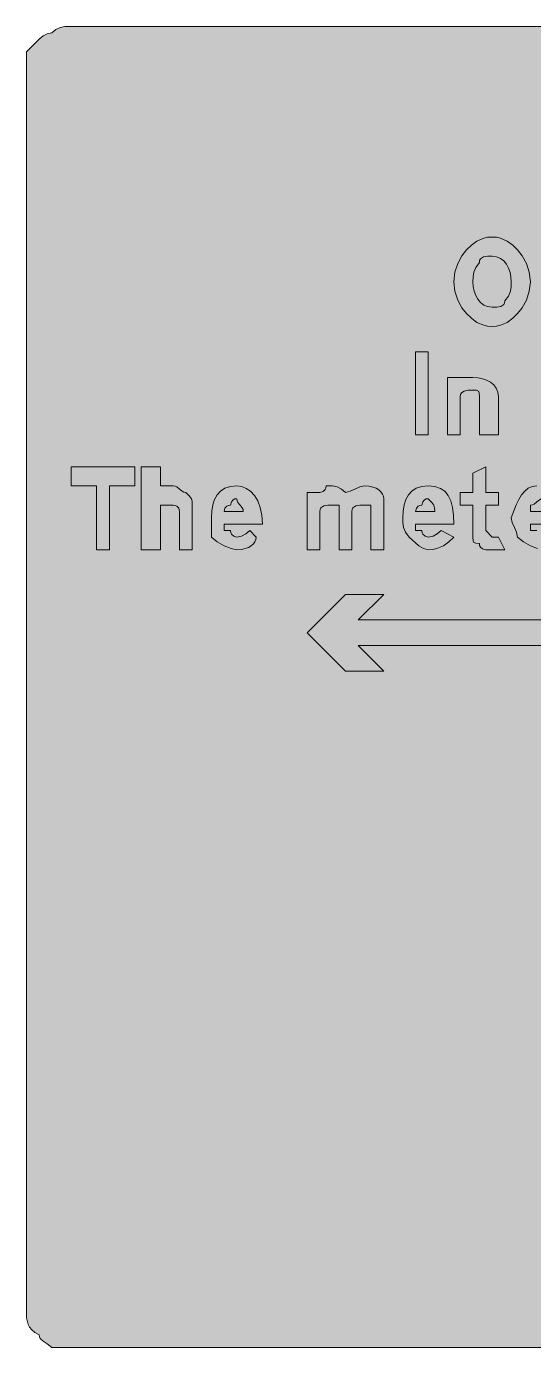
# Model space of a CAD drawing. Header units: metres. Extents: x 9 to 558, y 12 to 260.
# Drawn here: x 9.2 to 104.6, y 11.8 to 260.2 of the extents above; entities that cross this region are included whole.
import ezdxf

# ---------------------------------------------------------------- set-up
doc = ezdxf.new("R2010")
doc.units = ezdxf.units.M
doc.layers.add('FILL_BLACK_000000', color=7, linetype='Continuous', true_color=0x000000)
doc.layers.add('FILL_YELLOW_FFFF00', color=7, linetype='Continuous', true_color=0xffff00)

msp = doc.modelspace()

# ---------------------------------------------------------------- hatches: boundary and pattern name
at = {"layer": 'FILL_BLACK_000000', "true_color": 0x000000}
h = msp.add_hatch(color=7, dxfattribs=at)
h.dxf.hatch_style = 1
h.paths.add_polyline_path([(98.4, 220.35), (99.66, 219.81), (100.69, 219.04), (101.61, 218.16), (102.49, 217.05), (103.26, 215.61), (103.8, 213.94), (104.01, 212.16), (103.8, 210.38), (103.26, 208.71), (102.49, 207.27), (101.61, 206.16), (100.69, 205.28), (99.66, 204.51), (98.4, 203.97), (97.66, 203.81), (96.81, 203.76), (95.96, 203.81), (95.22, 203.97), (93.96, 204.51), (92.93, 205.28), (92.01, 206.16), (91.13, 207.27), (90.36, 208.71), (89.82, 210.38), (89.61, 212.16), (89.82, 213.94), (90.36, 215.61), (91.13, 217.05), (92.01, 218.16), (92.93, 219.04), (93.96, 219.81), (95.22, 220.35), (95.96, 220.51), (96.81, 220.56), (97.66, 220.51), (98.4, 220.35)])
h.paths.add_polyline_path([(100.18, 213.92), (99.9, 214.73), (99.51, 215.46), (99, 216.07), (98.38, 216.55), (97.65, 216.85), (96.81, 216.96), (95.93, 216.94), (95.16, 216.81), (94.62, 216.45), (94.46, 216.16), (94.41, 215.76), (93.72, 214.86), (93.36, 213.96), (93.23, 213.06), (93.21, 212.16), (93.27, 211.26), (93.43, 210.4), (93.72, 209.59), (94.11, 208.86), (94.62, 208.25), (95.23, 207.77), (95.97, 207.47), (96.81, 207.36), (97.69, 207.38), (98.46, 207.51), (99, 207.87), (99.16, 208.16), (99.21, 208.56), (99.9, 209.46), (100.26, 210.36), (100.39, 211.26), (100.41, 212.16), (100.35, 213.06), (100.18, 213.92)], flags=16)
h = msp.add_hatch(color=7, dxfattribs=at)
h.dxf.hatch_style = 1
h.paths.add_polyline_path([(82.41, 183.36), (82.41, 198.96), (84.81, 198.96), (84.81, 183.36), (82.41, 183.36)])
h = msp.add_hatch(color=7, dxfattribs=at)
h.dxf.hatch_style = 1
h.paths.add_polyline_path([(94.41, 183.36), (94.41, 189.36), (94.41, 190.56), (94.39, 191.25), (94.26, 191.61), (93.9, 191.74), (93.21, 191.76), (92.33, 191.74), (91.56, 191.61), (91.02, 191.25), (90.86, 190.96), (90.81, 190.56), (90.81, 183.36), (88.41, 183.36), (88.41, 194.16), (90.81, 194.16), (92.01, 194.16), (93.21, 194.16), (94.11, 194.1), (94.97, 193.93), (95.78, 193.65), (96.51, 193.26), (97.12, 192.75), (97.6, 192.13), (97.9, 191.4), (98.01, 190.56), (98.01, 183.36), (94.41, 183.36)])
h = msp.add_hatch(color=7, dxfattribs=at)
h.dxf.hatch_style = 1
h.paths.add_polyline_path([(24.81, 161.76), (22.41, 161.76), (22.41, 173.76), (17.61, 173.76), (17.61, 177.36), (29.61, 177.36), (29.61, 173.76), (24.81, 173.76), (24.81, 161.76)])
h = msp.add_hatch(color=7, dxfattribs=at)
h.dxf.hatch_style = 1
h.paths.add_polyline_path([(37.52, 173.57), (38.01, 173.16), (38.5, 172.75), (38.81, 172.61), (39.21, 172.56), (39.9, 171.85), (40.26, 171.36), (40.39, 170.87), (40.41, 170.16), (40.41, 161.76), (38.01, 161.76), (38.01, 168.96), (37.86, 169.56), (37.5, 169.97), (37.21, 170.11), (36.81, 170.16), (35.61, 170.16), (34.41, 170.16), (34.41, 168.96), (34.41, 161.76), (30.81, 161.76), (30.81, 177.36), (34.41, 177.36), (34.41, 173.76), (36.81, 173.76), (37.21, 173.71), (37.52, 173.57)])
h = msp.add_hatch(color=7, dxfattribs=at)
h.dxf.hatch_style = 1
h.paths.add_polyline_path([(98.01, 172.56), (98.01, 170.16), (95.61, 170.16), (95.61, 165.36), (96.81, 164.16), (98.01, 164.16), (99.21, 161.76), (95.61, 161.76), (95.01, 161.91), (94.6, 162.27), (94.46, 162.56), (94.41, 162.96), (93.72, 162.98), (93.36, 163.11), (93.23, 163.47), (93.21, 164.16), (93.21, 170.16), (90.81, 170.16), (90.81, 172.56), (93.21, 172.56), (93.21, 176.16), (95.61, 177.36), (95.61, 172.56), (98.01, 172.56)])
h = msp.add_hatch(color=7, dxfattribs=at)
h.dxf.hatch_style = 1
h.paths.add_polyline_path([(46.41, 165.36), (47.61, 165.36), (47.66, 164.96), (47.8, 164.67), (48.21, 164.31), (48.81, 164.16), (49.69, 164.35), (50.46, 164.76), (51.21, 165.36), (52.41, 164.16), (52.35, 163.71), (52.18, 163.28), (51.9, 162.87), (51.51, 162.51), (51, 162.2), (50.38, 161.97), (49.65, 161.81), (48.81, 161.76), (47.72, 161.97), (46.41, 162.51), (45.1, 163.28), (44.01, 164.16), (44.01, 167.76), (44.07, 169.05), (44.25, 170.22), (44.58, 171.24), (45.06, 172.11), (45.71, 172.81), (46.54, 173.33), (47.57, 173.65), (48.81, 173.76), (49.71, 173.65), (50.57, 173.31), (51.38, 172.75), (52.11, 171.96), (52.72, 170.95), (53.2, 169.71), (53.5, 168.25), (53.61, 166.56), (46.41, 166.56), (46.41, 165.36)])
h.paths.add_polyline_path([(49.96, 169.36), (49.82, 169.67), (49.41, 170.16), (49, 170.65), (48.86, 170.96), (48.81, 171.36), (48.41, 171.31), (48.12, 171.17), (47.76, 170.76), (47.61, 170.16), (47.21, 170.11), (46.92, 169.97), (46.56, 169.56), (46.41, 168.96), (50.01, 168.96), (49.96, 169.36)], flags=16)
h = msp.add_hatch(color=7, dxfattribs=at)
h.dxf.hatch_style = 1
h.paths.add_polyline_path([(71.93, 170.14), (71.16, 170.01), (70.62, 169.65), (70.46, 169.36), (70.41, 168.96), (70.41, 161.76), (68.01, 161.76), (68.01, 170.16), (66.81, 170.16), (65.93, 170.14), (65.16, 170.01), (64.62, 169.65), (64.46, 169.36), (64.41, 168.96), (64.41, 161.76), (62.01, 161.76), (62.01, 172.56), (64.41, 172.56), (65.01, 172.71), (65.42, 173.07), (65.56, 173.36), (65.61, 173.76), (66.81, 173.76), (67.69, 173.57), (68.46, 173.16), (69.21, 172.56), (70.11, 172.75), (71.01, 173.16), (71.91, 173.57), (72.81, 173.76), (73.65, 173.71), (74.38, 173.55), (75, 173.32), (75.51, 173.01), (75.9, 172.65), (76.18, 172.24), (76.35, 171.81), (76.41, 171.36), (76.41, 170.16), (76.41, 161.76), (74.01, 161.76), (74.01, 170.16), (72.81, 170.16), (71.93, 170.14)])
h = msp.add_hatch(color=7, dxfattribs=at)
h.dxf.hatch_style = 1
h.paths.add_polyline_path([(82.41, 165.36), (83.61, 165.36), (83.66, 164.96), (83.8, 164.67), (84.21, 164.31), (84.81, 164.16), (85.69, 164.35), (86.46, 164.76), (87.21, 165.36), (89.61, 164.16), (88.69, 163.28), (87.66, 162.51), (86.4, 161.97), (85.66, 161.81), (84.81, 161.76), (83.91, 161.97), (83.01, 162.51), (81.21, 164.16), (80.52, 165.06), (80.16, 165.96), (80.03, 166.86), (80.01, 167.76), (80.07, 169.05), (80.25, 170.22), (80.58, 171.24), (81.06, 172.11), (81.71, 172.81), (82.54, 173.33), (83.57, 173.65), (84.81, 173.76), (86.05, 173.65), (87.08, 173.31), (87.91, 172.75), (88.56, 171.96), (89.04, 170.95), (89.37, 169.71), (89.55, 168.25), (89.61, 166.56), (82.41, 166.56), (82.41, 165.36)])
h.paths.add_polyline_path([(85.99, 169.67), (85.86, 170.16), (85.5, 170.65), (84.81, 171.36), (84.41, 171.31), (84.12, 171.17), (83.76, 170.76), (83.61, 170.16), (83.21, 170.11), (82.92, 169.97), (82.56, 169.56), (82.41, 168.96), (86.01, 168.96), (85.99, 169.67)], flags=16)
h = msp.add_hatch(color=7, dxfattribs=at)
h.dxf.hatch_style = 1
h.paths.add_polyline_path([(104.01, 165.36), (105.21, 165.36), (105.23, 164.67), (105.36, 164.31), (105.72, 164.18), (106.41, 164.16), (106.81, 164.21), (107.12, 164.35), (107.61, 164.76), (108.1, 165.17), (108.41, 165.31), (108.81, 165.36), (110.01, 164.16), (109.9, 163.71), (109.62, 163.28), (108.66, 162.51), (107.48, 161.97), (106.41, 161.76), (105.32, 161.97), (104.01, 162.51), (102.7, 163.28), (101.61, 164.16), (101.42, 165.06), (101.01, 165.96), (100.6, 166.86), (100.41, 167.76), (101.33, 170.22), (101.82, 171.24), (102.36, 172.11), (102.95, 172.81), (103.62, 173.33), (104.36, 173.65), (105.21, 173.76), (106.5, 173.65), (107.67, 173.31), (108.69, 172.75), (109.56, 171.96), (110.26, 170.95), (110.78, 169.71), (111.1, 168.25), (111.21, 166.56), (104.01, 166.56), (104.01, 165.36)])
h.paths.add_polyline_path([(107.56, 169.36), (107.42, 169.67), (107.01, 170.16), (106.6, 170.65), (106.46, 170.96), (106.41, 171.36), (106.01, 171.31), (105.7, 171.17), (105.21, 170.76), (104.72, 170.35), (104.41, 170.21), (104.01, 170.16), (104.01, 168.96), (107.61, 168.96), (107.56, 169.36)], flags=16)
h = msp.add_hatch(color=7, dxfattribs=at)
h.dxf.hatch_style = 1
h.paths.add_polyline_path([(76.41, 138.96), (69.21, 138.96), (62.01, 146.16), (69.21, 153.36), (76.41, 153.36), (71.61, 148.56), (504.81, 148.56), (504.81, 143.76), (71.61, 143.76), (76.41, 138.96)])
at = {"layer": 'FILL_YELLOW_FFFF00', "true_color": 0xffff00}
h = msp.add_hatch(color=7, dxfattribs=at)
h.dxf.hatch_style = 1
h.paths.add_polyline_path([(551.26, 260.11), (552.02, 259.95), (553.41, 259.41), (556.41, 257.76), (556.81, 257.26), (557.1, 256.67), (557.46, 255.36), (557.61, 252.96), (557.61, 18.96), (557.61, 16.56), (557.42, 15.68), (557.01, 14.91), (556.41, 14.16), (553.41, 12.51), (552.02, 11.97), (551.26, 11.81), (550.41, 11.76), (16.41, 11.76), (14.01, 11.76), (13.13, 12.47), (12.36, 12.96), (11.82, 13.45), (11.66, 13.76), (11.61, 14.16), (10.82, 14.61), (10.22, 15.08), (9.8, 15.57), (9.51, 16.11), (9.25, 17.37), (9.21, 18.96), (9.21, 252.96), (9.21, 255.36), (11.61, 257.76), (12.36, 258.36), (13.13, 258.77), (14.01, 258.96), (14.76, 259.56), (15.53, 259.97), (16.41, 260.16), (550.41, 260.16), (551.26, 260.11)])

# ---------------------------------------------------------------- linework, layer by layer
at = {"layer": 'FILL_BLACK_000000', "lineweight": 0, "true_color": 0x000000}
for points in [[(98.4, 220.35), (99.66, 219.81), (100.69, 219.04), (101.61, 218.16), (102.49, 217.05), (103.26, 215.61), (103.8, 213.94), (104.01, 212.16), (103.8, 210.38), (103.26, 208.71), (102.49, 207.27), (101.61, 206.16), (100.69, 205.28), (99.66, 204.51), (98.4, 203.97), (97.66, 203.81), (96.81, 203.76), (95.96, 203.81), (95.22, 203.97), (93.96, 204.51), (92.93, 205.28), (92.01, 206.16), (91.13, 207.27), (90.36, 208.71), (89.82, 210.38), (89.61, 212.16), (89.82, 213.94), (90.36, 215.61), (91.13, 217.05), (92.01, 218.16), (92.93, 219.04), (93.96, 219.81), (95.22, 220.35), (95.96, 220.51), (96.81, 220.56), (97.66, 220.51)], [(100.18, 213.92), (99.9, 214.73), (99.51, 215.46), (99, 216.07), (98.38, 216.55), (97.65, 216.85), (96.81, 216.96), (95.93, 216.94), (95.16, 216.81), (94.62, 216.45), (94.46, 216.16), (94.41, 215.76), (93.72, 214.86), (93.36, 213.96), (93.23, 213.06), (93.21, 212.16), (93.27, 211.26), (93.43, 210.4), (93.72, 209.59), (94.11, 208.86), (94.62, 208.25), (95.23, 207.77), (95.97, 207.47), (96.81, 207.36), (97.69, 207.38), (98.46, 207.51), (99, 207.87), (99.16, 208.16), (99.21, 208.56), (99.9, 209.46), (100.26, 210.36), (100.39, 211.26), (100.41, 212.16), (100.35, 213.06)], [(82.41, 183.36), (82.41, 198.96), (84.81, 198.96), (84.81, 183.36)], [(94.41, 183.36), (94.41, 189.36), (94.41, 190.56), (94.39, 191.25), (94.26, 191.61), (93.9, 191.74), (93.21, 191.76), (92.33, 191.74), (91.56, 191.61), (91.02, 191.25), (90.86, 190.96), (90.81, 190.56), (90.81, 183.36), (88.41, 183.36), (88.41, 194.16), (90.81, 194.16), (92.01, 194.16), (93.21, 194.16), (94.11, 194.1), (94.97, 193.93), (95.78, 193.65), (96.51, 193.26), (97.12, 192.75), (97.6, 192.13), (97.9, 191.4), (98.01, 190.56), (98.01, 183.36)], [(24.81, 161.76), (22.41, 161.76), (22.41, 173.76), (17.61, 173.76), (17.61, 177.36), (29.61, 177.36), (29.61, 173.76), (24.81, 173.76)], [(37.52, 173.57), (38.01, 173.16), (38.5, 172.75), (38.81, 172.61), (39.21, 172.56), (39.9, 171.85), (40.26, 171.36), (40.39, 170.87), (40.41, 170.16), (40.41, 161.76), (38.01, 161.76), (38.01, 168.96), (37.86, 169.56), (37.5, 169.97), (37.21, 170.11), (36.81, 170.16), (35.61, 170.16), (34.41, 170.16), (34.41, 168.96), (34.41, 161.76), (30.81, 161.76), (30.81, 177.36), (34.41, 177.36), (34.41, 173.76), (36.81, 173.76), (37.21, 173.71)], [(98.01, 172.56), (98.01, 170.16), (95.61, 170.16), (95.61, 165.36), (96.81, 164.16), (98.01, 164.16), (99.21, 161.76), (95.61, 161.76), (95.01, 161.91), (94.6, 162.27), (94.46, 162.56), (94.41, 162.96), (93.72, 162.98), (93.36, 163.11), (93.23, 163.47), (93.21, 164.16), (93.21, 170.16), (90.81, 170.16), (90.81, 172.56), (93.21, 172.56), (93.21, 176.16), (95.61, 177.36), (95.61, 172.56)], [(46.41, 165.36), (47.61, 165.36), (47.66, 164.96), (47.8, 164.67), (48.21, 164.31), (48.81, 164.16), (49.69, 164.35), (50.46, 164.76), (51.21, 165.36), (52.41, 164.16), (52.35, 163.71), (52.18, 163.28), (51.9, 162.87), (51.51, 162.51), (51, 162.2), (50.38, 161.97), (49.65, 161.81), (48.81, 161.76), (47.72, 161.97), (46.41, 162.51), (45.1, 163.28), (44.01, 164.16), (44.01, 167.76), (44.07, 169.05), (44.25, 170.22), (44.58, 171.24), (45.06, 172.11), (45.71, 172.81), (46.54, 173.33), (47.57, 173.65), (48.81, 173.76), (49.71, 173.65), (50.57, 173.31), (51.38, 172.75), (52.11, 171.96), (52.72, 170.95), (53.2, 169.71), (53.5, 168.25), (53.61, 166.56), (46.41, 166.56)], [(71.93, 170.14), (71.16, 170.01), (70.62, 169.65), (70.46, 169.36), (70.41, 168.96), (70.41, 161.76), (68.01, 161.76), (68.01, 170.16), (66.81, 170.16), (65.93, 170.14), (65.16, 170.01), (64.62, 169.65), (64.46, 169.36), (64.41, 168.96), (64.41, 161.76), (62.01, 161.76), (62.01, 172.56), (64.41, 172.56), (65.01, 172.71), (65.42, 173.07), (65.56, 173.36), (65.61, 173.76), (66.81, 173.76), (67.69, 173.57), (68.46, 173.16), (69.21, 172.56), (70.11, 172.75), (71.01, 173.16), (71.91, 173.57), (72.81, 173.76), (73.65, 173.71), (74.38, 173.55), (75, 173.32), (75.51, 173.01), (75.9, 172.65), (76.18, 172.24), (76.35, 171.81), (76.41, 171.36), (76.41, 170.16), (76.41, 161.76), (74.01, 161.76), (74.01, 170.16), (72.81, 170.16)], [(82.41, 165.36), (83.61, 165.36), (83.66, 164.96), (83.8, 164.67), (84.21, 164.31), (84.81, 164.16), (85.69, 164.35), (86.46, 164.76), (87.21, 165.36), (89.61, 164.16), (88.69, 163.28), (87.66, 162.51), (86.4, 161.97), (85.66, 161.81), (84.81, 161.76), (83.91, 161.97), (83.01, 162.51), (81.21, 164.16), (80.52, 165.06), (80.16, 165.96), (80.03, 166.86), (80.01, 167.76), (80.07, 169.05), (80.25, 170.22), (80.58, 171.24), (81.06, 172.11), (81.71, 172.81), (82.54, 173.33), (83.57, 173.65), (84.81, 173.76), (86.05, 173.65), (87.08, 173.31), (87.91, 172.75), (88.56, 171.96), (89.04, 170.95), (89.37, 169.71), (89.55, 168.25), (89.61, 166.56), (82.41, 166.56)], [(49.96, 169.36), (49.82, 169.67), (49.41, 170.16), (49, 170.65), (48.86, 170.96), (48.81, 171.36), (48.41, 171.31), (48.12, 171.17), (47.76, 170.76), (47.61, 170.16), (47.21, 170.11), (46.92, 169.97), (46.56, 169.56), (46.41, 168.96), (50.01, 168.96)], [(85.99, 169.67), (85.86, 170.16), (85.5, 170.65), (84.81, 171.36), (84.41, 171.31), (84.12, 171.17), (83.76, 170.76), (83.61, 170.16), (83.21, 170.11), (82.92, 169.97), (82.56, 169.56), (82.41, 168.96), (86.01, 168.96)], [(107.56, 169.36), (107.42, 169.67), (107.01, 170.16), (106.6, 170.65), (106.46, 170.96), (106.41, 171.36), (106.01, 171.31), (105.7, 171.17), (105.21, 170.76), (104.72, 170.35), (104.41, 170.21), (104.01, 170.16), (104.01, 168.96), (107.61, 168.96)], [(76.41, 138.96), (69.21, 138.96), (62.01, 146.16), (69.21, 153.36), (76.41, 153.36), (71.61, 148.56), (504.81, 148.56), (504.81, 143.76), (71.61, 143.76)]]:
    msp.add_lwpolyline(points, close=True, dxfattribs=at)
for points in [[(105.32, 161.97), (104.01, 162.51), (102.7, 163.28), (101.61, 164.16), (101.42, 165.06), (101.01, 165.96), (100.6, 166.86), (100.41, 167.76), (101.33, 170.22), (101.82, 171.24), (102.36, 172.11), (102.95, 172.81), (103.62, 173.33), (104.36, 173.65), (105.21, 173.76)], [(111.21, 166.56), (104.01, 166.56), (104.01, 165.36), (105.21, 165.36)]]:
    msp.add_lwpolyline(points, dxfattribs=at)
at = {"layer": 'FILL_YELLOW_FFFF00', "lineweight": 0, "true_color": 0xffff00}
msp.add_lwpolyline([(550.41, 11.76), (16.41, 11.76), (14.01, 11.76), (13.13, 12.47), (12.36, 12.96), (11.82, 13.45), (11.66, 13.76), (11.61, 14.16), (10.82, 14.61), (10.22, 15.08), (9.8, 15.57), (9.51, 16.11), (9.25, 17.37), (9.21, 18.96), (9.21, 252.96), (9.21, 255.36), (11.61, 257.76), (12.36, 258.36), (13.13, 258.77), (14.01, 258.96), (14.76, 259.56), (15.53, 259.97), (16.41, 260.16), (550.41, 260.16)], dxfattribs=at)

doc.saveas('drawing.dxf')
